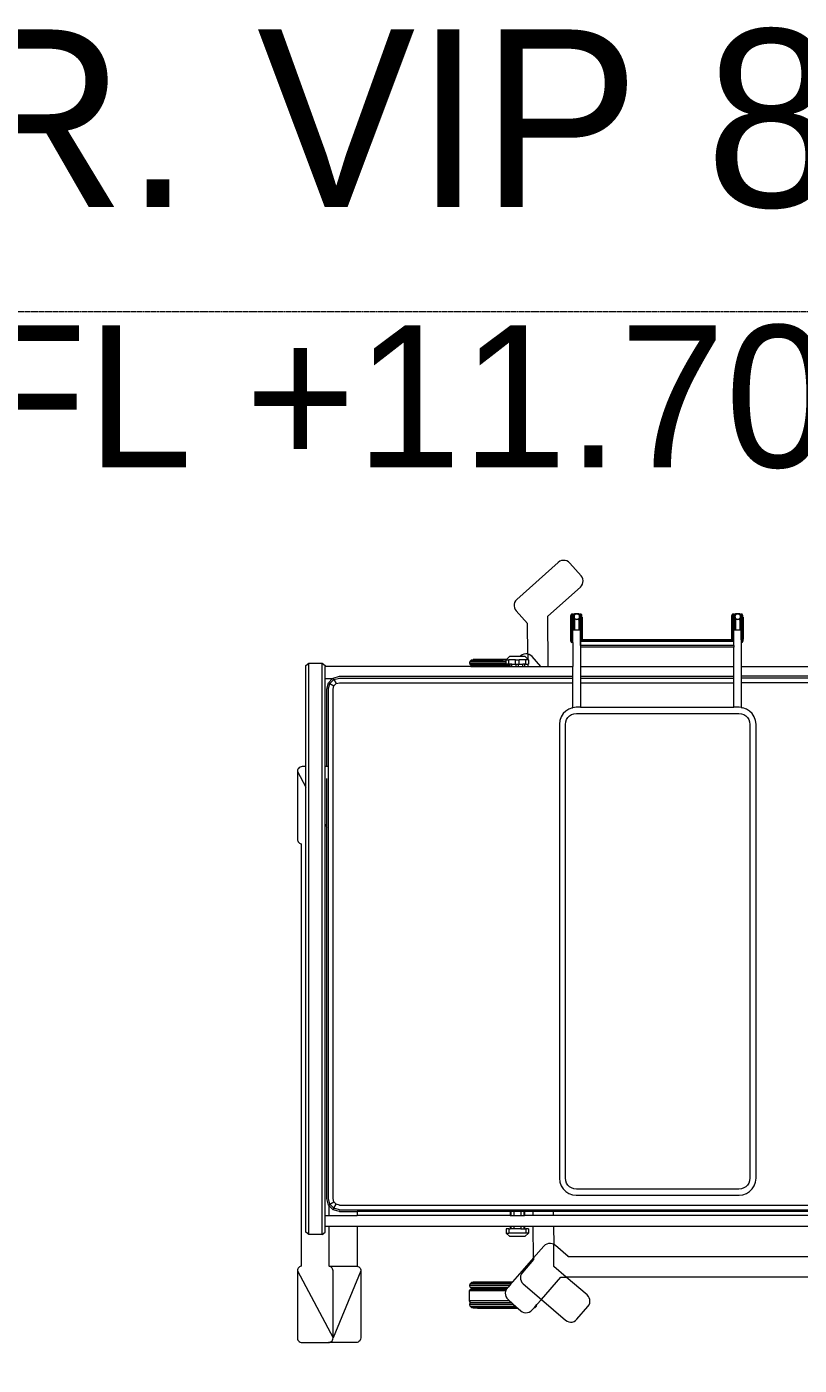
# Model space of a CAD drawing. Header units: millimetres. Extents: x -280308 to 6402717, y -14 to 2073074.
# Drawn here: x -19367 to -17913, y 553915 to 556434 of the extents above; entities that cross this region are included whole.
import ezdxf

# ---------------------------------------------------------------- set-up
doc = ezdxf.new("R2010")
doc.units = ezdxf.units.MM
doc.linetypes.add('DASHED2', pattern=[0.375, 0.25, -0.125])
doc.layers.get('0').update_dxf_attribs({"lineweight": 0})
doc.layers.add('A-FURN-EQPM', color=177, linetype='Continuous', lineweight=0)
doc.layers.add('A-TEXT', color=254, linetype='Continuous')
doc.styles.add('Annotative', font='arial.ttf', dxfattribs={"height": 1.25})

# ---------------------------------------------------------------- blocks, each defined once
blk = doc.blocks.new('A$C872eac23')
at = {"color": 0, "linetype": 'ByBlock', "lineweight": -2}
for p, q in [((-0.4909, -2.1111), (-0.4909, -0.0817)), ((-0.4821, -2.1111), (-0.4821, -0.0817)), ((0.5013, -0.0817), (0.5013, -1.3546)), ((0.5101, -0.0817), (0.5101, -1.3546)), ((0.5133, -0.0817), (0.5133, -1.3546)), ((-0.5224, -0.4326), (-0.5224, -1.7081)), ((-0.5019, -0.4326), (-0.5019, -1.7083)), ((-0.4941, -0.4326), (-0.4941, -1.7084)), ((-0.6176, -0.543), (-0.6176, -1.6843)), ((0.5317, -1.3546), (0.5317, -1.1233)), ((-0.5795, -1.2092), (-0.5795, -1.6803)), ((-0.4566, -1.3388), (-0.4516, -1.3338)), ((-0.4516, -1.3338), (-0.4457, -1.3301)), ((-0.4457, -1.3301), (-0.439, -1.3277)), ((-0.439, -1.3277), (-0.4317, -1.3268)), ((-0.4317, -1.3268), (0.4231, -1.3268)), ((0.4231, -1.3268), (0.4304, -1.3277)), ((0.4304, -1.3277), (0.4371, -1.3301)), ((0.4371, -1.3301), (0.443, -1.3338)), ((0.443, -1.3338), (0.448, -1.3388)), ((-0.4636, -1.3587), (-0.4627, -1.3514)), ((-0.4636, -1.6652), (-0.4636, -1.3587)), ((-0.4627, -1.3514), (-0.4603, -1.3447)), ((-0.4603, -1.3447), (-0.4566, -1.3388)), ((-0.4514, -1.354), (-0.4521, -1.3593)), ((-0.4521, -1.3593), (-0.4521, -1.6646)), ((-0.4499, -1.3498), (-0.4514, -1.354)), ((-0.4475, -1.346), (-0.4499, -1.3498)), ((-0.4444, -1.3429), (-0.4475, -1.346)), ((-0.4406, -1.3405), (-0.4444, -1.3429)), ((-0.4364, -1.3389), (-0.4406, -1.3405)), ((-0.431, -1.3383), (-0.4364, -1.3389)), ((0.4225, -1.3383), (-0.431, -1.3383)), ((0.4278, -1.3389), (0.4225, -1.3383)), ((0.432, -1.3405), (0.4278, -1.3389)), ((0.4358, -1.3429), (0.432, -1.3405)), ((0.4389, -1.346), (0.4358, -1.3429)), ((0.4413, -1.3498), (0.4389, -1.346)), ((0.4429, -1.354), (0.4413, -1.3498)), ((0.4435, -1.3593), (0.4429, -1.354)), ((0.4435, -1.6646), (0.4435, -1.3593)), ((0.448, -1.3388), (0.4517, -1.3447)), ((0.4517, -1.3447), (0.4541, -1.3514)), ((0.4545, -1.3546), (0.4541, -1.3514)), ((0.4545, -1.3546), (0.455, -1.3587)), ((0.5013, -1.3546), (0.4545, -1.3546)), ((0.455, -1.3587), (0.455, -1.3687)), ((0.5101, -1.3546), (0.5013, -1.3546)), ((0.5133, -1.3546), (0.5101, -1.3546)), ((0.5317, -1.3546), (0.5133, -1.3546)), ((0.5767, -1.3546), (0.5317, -1.3546)), ((0.577, -1.353), (0.5766, -1.3544)), ((0.5766, -1.3544), (0.5767, -1.3546)), ((0.5821, -1.3544), (0.5766, -1.3544)), ((0.582, -1.3546), (0.5767, -1.3546)), ((0.578, -1.352), (0.577, -1.353)), ((0.577, -1.353), (0.6302, -1.353)), ((0.5781, -1.352), (0.578, -1.352)), ((0.5793, -1.3517), (0.5781, -1.352)), ((0.5781, -1.352), (0.629, -1.352)), ((0.5828, -1.3517), (0.5793, -1.3517)), ((0.582, -1.3546), (0.5821, -1.3544)), ((0.5822, -1.3546), (0.582, -1.3546)), ((0.5821, -1.3544), (0.5822, -1.3544)), ((0.5822, -1.3544), (0.6306, -1.3543)), ((0.5822, -1.3544), (0.5822, -1.3546)), ((0.5822, -1.3546), (0.6005, -1.3546)), ((0.583, -1.3513), (0.5828, -1.3517)), ((0.5828, -1.3517), (0.6247, -1.3516)), ((0.6245, -1.3512), (0.583, -1.3513)), ((0.6005, -1.3546), (0.6005, -1.3557)), ((0.6005, -1.3557), (0.6005, -1.356)), ((0.6005, -1.3557), (0.6302, -1.3557)), ((0.6005, -1.356), (0.6005, -1.3572)), ((0.6005, -1.3572), (0.6005, -1.3654)), ((0.6189, -1.3572), (0.6005, -1.3572)), ((0.6085, -1.3559), (0.6099, -1.3559)), ((0.6129, -1.3559), (0.6149, -1.3559)), ((0.617, -1.3559), (0.6191, -1.3559)), ((0.6189, -1.3572), (0.6227, -1.3571)), ((0.6271, -1.3559), (0.6205, -1.3559)), ((0.6205, -1.3613), (0.6206, -1.3603)), ((0.6206, -1.3603), (0.6209, -1.3593)), ((0.6209, -1.3593), (0.6214, -1.3584)), ((0.6214, -1.3584), (0.622, -1.3576)), ((0.622, -1.3576), (0.6227, -1.3571)), ((0.6227, -1.3571), (0.6228, -1.357)), ((0.6228, -1.357), (0.6237, -1.3565)), ((0.6237, -1.3565), (0.6247, -1.3562)), ((0.6247, -1.3516), (0.6245, -1.3512)), ((0.6247, -1.3516), (0.6277, -1.3516)), ((0.6247, -1.3562), (0.6257, -1.3561)), ((0.6257, -1.3561), (0.6267, -1.3562)), ((0.6257, -1.3561), (0.6257, -1.3561)), ((0.6267, -1.3562), (0.6277, -1.3565)), ((0.6287, -1.3559), (0.6275, -1.3559)), ((0.6277, -1.3516), (0.6278, -1.3516)), ((0.6277, -1.3516), (0.6277, -1.3516)), ((0.6277, -1.3565), (0.6286, -1.357)), ((0.6278, -1.3516), (0.629, -1.352)), ((0.6288, -1.3572), (0.6286, -1.357)), ((0.6288, -1.3572), (0.6289, -1.3572)), ((0.6288, -1.3572), (0.6293, -1.3576)), ((0.6289, -1.3572), (0.6293, -1.3576)), ((0.6289, -1.3572), (0.631, -1.3572)), ((0.629, -1.352), (0.6292, -1.352)), ((0.6291, -1.3559), (0.6297, -1.3559)), ((0.6292, -1.352), (0.6302, -1.353)), ((0.6293, -1.3576), (0.63, -1.3584)), ((0.63, -1.3559), (0.6298, -1.3559)), ((0.6302, -1.3557), (0.63, -1.3559)), ((0.6301, -1.3559), (0.63, -1.3559)), ((0.6305, -1.3593), (0.63, -1.3584)), ((0.631, -1.3572), (0.6301, -1.3559)), ((0.6302, -1.353), (0.6306, -1.3543)), ((0.6306, -1.3543), (0.6302, -1.3557)), ((0.6308, -1.3603), (0.6305, -1.3593)), ((0.6309, -1.3613), (0.6308, -1.3603)), ((0.631, -1.3572), (0.631, -1.3654)), ((0.455, -1.6575), (0.455, -1.3687)), ((0.455, -1.3687), (0.5013, -1.3687)), ((0.5013, -1.6575), (0.5013, -1.3687)), ((0.5013, -1.3687), (0.5101, -1.3687)), ((0.5101, -1.6575), (0.5101, -1.3687)), ((0.5101, -1.3687), (0.5133, -1.3687)), ((0.5133, -1.6575), (0.5133, -1.3687)), ((0.5133, -1.3687), (0.5317, -1.3687)), ((0.5317, -1.6575), (0.5317, -1.3687)), ((0.5317, -1.3687), (0.5679, -1.3687)), ((0.5679, -1.3687), (0.5679, -1.6573)), ((0.5679, -1.3687), (0.5683, -1.3687)), ((0.5683, -1.3687), (0.5683, -1.6573)), ((0.5714, -1.3687), (0.5683, -1.3687)), ((0.5714, -1.3687), (0.5714, -1.6573)), ((0.5714, -1.3687), (0.5786, -1.3687)), ((0.5786, -1.3687), (0.5786, -1.6573)), ((0.5786, -1.3687), (0.5818, -1.3687)), ((0.5818, -1.3687), (0.5818, -1.6573)), ((0.5818, -1.3687), (0.5822, -1.3687)), ((0.5822, -1.3697), (0.5822, -1.3687)), ((0.5822, -1.3687), (0.6005, -1.3687)), ((0.5822, -1.3697), (0.6306, -1.3696)), ((0.5822, -1.3711), (0.5822, -1.3697)), ((0.5822, -1.3711), (0.6302, -1.371)), ((0.5822, -1.3721), (0.5822, -1.3711)), ((0.5822, -1.3721), (0.6291, -1.372)), ((0.5822, -1.3724), (0.5822, -1.3721)), ((0.5822, -1.6547), (0.5822, -1.3724)), ((0.5822, -1.3724), (0.583, -1.3724)), ((0.583, -1.3724), (0.583, -1.3725)), ((0.6246, -1.3724), (0.583, -1.3724)), ((0.583, -1.3725), (0.6245, -1.3725)), ((0.6005, -1.3654), (0.6005, -1.3667)), ((0.6189, -1.3654), (0.6005, -1.3654)), ((0.6005, -1.3667), (0.6005, -1.3669)), ((0.6005, -1.3667), (0.6253, -1.3667)), ((0.6005, -1.3669), (0.6005, -1.3673)), ((0.6005, -1.3669), (0.6253, -1.3669)), ((0.6005, -1.3673), (0.629, -1.3672)), ((0.6005, -1.3673), (0.6005, -1.3683)), ((0.6005, -1.3683), (0.6302, -1.3682)), ((0.6005, -1.3683), (0.6005, -1.3687)), ((0.6228, -1.3655), (0.6189, -1.3654)), ((0.6206, -1.3623), (0.6205, -1.3613)), ((0.6209, -1.3633), (0.6206, -1.3623)), ((0.6214, -1.3642), (0.6209, -1.3633)), ((0.6221, -1.3649), (0.6214, -1.3642)), ((0.6228, -1.3655), (0.6221, -1.3649)), ((0.6228, -1.3656), (0.6228, -1.3655)), ((0.6237, -1.3661), (0.6228, -1.3656)), ((0.6247, -1.3663), (0.6237, -1.3661)), ((0.6246, -1.3724), (0.6245, -1.3725)), ((0.6246, -1.3724), (0.6277, -1.3724)), ((0.6257, -1.3664), (0.6247, -1.3663)), ((0.6253, -1.3667), (0.6253, -1.3669)), ((0.6253, -1.3667), (0.6301, -1.3667)), ((0.6253, -1.3669), (0.6278, -1.3669)), ((0.6257, -1.3664), (0.6267, -1.3663)), ((0.6277, -1.3661), (0.6267, -1.3663)), ((0.6286, -1.3656), (0.6277, -1.3661)), ((0.6278, -1.3723), (0.6277, -1.3724)), ((0.6278, -1.3669), (0.629, -1.3672)), ((0.6279, -1.3724), (0.6278, -1.3723)), ((0.6291, -1.372), (0.6279, -1.3724)), ((0.6286, -1.3656), (0.6289, -1.3654)), ((0.6288, -1.3654), (0.6286, -1.3656)), ((0.6294, -1.3649), (0.6288, -1.3654)), ((0.6288, -1.3654), (0.6289, -1.3654)), ((0.6289, -1.3654), (0.6304, -1.3654)), ((0.629, -1.3672), (0.6292, -1.3672)), ((0.6291, -1.372), (0.6292, -1.372)), ((0.6292, -1.3672), (0.6302, -1.3682)), ((0.6302, -1.371), (0.6292, -1.372)), ((0.63, -1.3641), (0.6294, -1.3649)), ((0.6305, -1.3633), (0.63, -1.3641)), ((0.631, -1.3654), (0.6301, -1.3667)), ((0.6302, -1.3682), (0.6306, -1.3696)), ((0.6306, -1.3696), (0.6302, -1.371)), ((0.631, -1.3654), (0.6304, -1.3654)), ((0.6308, -1.3623), (0.6305, -1.3633)), ((0.6308, -1.3623), (0.6309, -1.3613)), ((-0.6972, -1.664), (-0.673, -1.6432)), ((-0.673, -1.6432), (-0.6701, -1.6413)), ((-0.6701, -1.6413), (-0.6669, -1.64)), ((-0.6669, -1.64), (-0.6636, -1.6396)), ((-0.6636, -1.6396), (-0.6602, -1.6398)), ((-0.6602, -1.6398), (-0.657, -1.6408)), ((-0.657, -1.6408), (-0.654, -1.6425)), ((-0.654, -1.6425), (-0.6514, -1.6449)), ((-0.6514, -1.6449), (-0.6176, -1.6843)), ((0.455, -1.6575), (0.455, -1.6652)), ((0.5013, -1.6575), (0.455, -1.6575)), ((0.5101, -1.6575), (0.5013, -1.6575)), ((0.5133, -1.6575), (0.5101, -1.6575)), ((0.5317, -1.6575), (0.5133, -1.6575)), ((0.5766, -1.6575), (0.5317, -1.6575)), ((0.5679, -1.6573), (0.5683, -1.6573)), ((0.5714, -1.6573), (0.5683, -1.6573)), ((0.5714, -1.6573), (0.5766, -1.6573)), ((0.5766, -1.6573), (0.5766, -1.6574)), ((0.5766, -1.6573), (0.5786, -1.6573)), ((0.5766, -1.6574), (0.5766, -1.6575)), ((0.5766, -1.6574), (0.5821, -1.6574)), ((0.5821, -1.6575), (0.5766, -1.6575)), ((0.5818, -1.6573), (0.5786, -1.6573)), ((0.5818, -1.6573), (0.5822, -1.6573)), ((0.5821, -1.6575), (0.5821, -1.6574)), ((0.5821, -1.6574), (0.5822, -1.6574)), ((0.5822, -1.6575), (0.5821, -1.6575)), ((0.5822, -1.655), (0.5822, -1.6547)), ((0.5822, -1.6547), (0.5828, -1.6547)), ((0.5822, -1.656), (0.5822, -1.655)), ((0.5822, -1.655), (0.629, -1.655)), ((0.5822, -1.6573), (0.5822, -1.656)), ((0.5822, -1.656), (0.6302, -1.656)), ((0.5822, -1.6574), (0.6306, -1.6573)), ((0.5822, -1.6574), (0.5822, -1.6575)), ((0.5822, -1.6575), (0.6005, -1.6575)), ((0.583, -1.6543), (0.5828, -1.6547)), ((0.5828, -1.6547), (0.6247, -1.6546)), ((0.6245, -1.6542), (0.583, -1.6543)), ((0.6005, -1.6575), (0.6005, -1.6587)), ((0.6005, -1.6587), (0.6005, -1.659)), ((0.6005, -1.6587), (0.6302, -1.6587)), ((0.6005, -1.659), (0.6005, -1.6602)), ((0.6005, -1.6602), (0.6005, -1.6685)), ((0.6189, -1.6602), (0.6005, -1.6602)), ((0.6085, -1.659), (0.6099, -1.659)), ((0.6129, -1.659), (0.6149, -1.659)), ((0.617, -1.6589), (0.6191, -1.6589)), ((0.6189, -1.6602), (0.6227, -1.6601)), ((0.6271, -1.6589), (0.6205, -1.6589)), ((0.6206, -1.6633), (0.6209, -1.6623)), ((0.6209, -1.6623), (0.6214, -1.6614)), ((0.6214, -1.6614), (0.622, -1.6606)), ((0.622, -1.6606), (0.6227, -1.6601)), ((0.6227, -1.6601), (0.6228, -1.66)), ((0.6228, -1.66), (0.6237, -1.6595)), ((0.6237, -1.6595), (0.6247, -1.6592)), ((0.6247, -1.6546), (0.6245, -1.6542)), ((0.6247, -1.6546), (0.6277, -1.6546)), ((0.6247, -1.6592), (0.6257, -1.6591)), ((0.6257, -1.6591), (0.6267, -1.6592)), ((0.6257, -1.6591), (0.6257, -1.6591)), ((0.6263, -1.719), (0.6811, -1.6576)), ((0.6267, -1.6592), (0.6277, -1.6595)), ((0.6287, -1.6589), (0.6275, -1.6589)), ((0.6277, -1.6546), (0.6278, -1.6546)), ((0.6277, -1.6546), (0.6277, -1.6546)), ((0.6277, -1.6595), (0.6286, -1.66)), ((0.6278, -1.6546), (0.629, -1.655)), ((0.6288, -1.6602), (0.6286, -1.66)), ((0.6288, -1.6602), (0.6289, -1.6602)), ((0.6288, -1.6602), (0.6293, -1.6606)), ((0.6289, -1.6602), (0.6293, -1.6606)), ((0.6289, -1.6602), (0.631, -1.6602)), ((0.6292, -1.655), (0.629, -1.655)), ((0.6291, -1.6589), (0.6297, -1.6589)), ((0.6292, -1.655), (0.6302, -1.656)), ((0.6293, -1.6606), (0.63, -1.6614)), ((0.63, -1.6589), (0.6298, -1.6589)), ((0.6302, -1.6587), (0.63, -1.6589)), ((0.6301, -1.6589), (0.63, -1.6589)), ((0.6305, -1.6623), (0.63, -1.6614)), ((0.631, -1.6602), (0.6301, -1.6589)), ((0.6302, -1.656), (0.6306, -1.6573)), ((0.6306, -1.6573), (0.6302, -1.6587)), ((0.6308, -1.6633), (0.6305, -1.6623)), ((0.631, -1.6602), (0.631, -1.6684)), ((0.6811, -1.6576), (0.6837, -1.6552)), ((0.6837, -1.6552), (0.6867, -1.6536)), ((0.6867, -1.6536), (0.69, -1.6527)), ((0.69, -1.6527), (0.6933, -1.6525)), ((0.6933, -1.6525), (0.6967, -1.653)), ((0.6967, -1.653), (0.6999, -1.6543)), ((0.6999, -1.6543), (0.7028, -1.6563)), ((0.7028, -1.6563), (0.7265, -1.6775)), ((-0.7025, -1.6761), (-0.7023, -1.6728)), ((-0.702, -1.6794), (-0.7025, -1.6761)), ((-0.7023, -1.6728), (-0.7013, -1.6695)), ((-0.7008, -1.6827), (-0.702, -1.6794)), ((-0.7013, -1.6695), (-0.6996, -1.6665)), ((-0.6988, -1.6856), (-0.7008, -1.6827)), ((-0.6996, -1.6665), (-0.6972, -1.664)), ((-0.6598, -1.731), (-0.6988, -1.6856)), ((-0.6176, -1.6843), (-0.5978, -1.7074)), ((-0.6176, -1.6941), (-0.6176, -1.6843)), ((-0.5795, -1.6803), (-0.5794, -1.6804)), ((-0.5794, -1.6804), (-0.5793, -1.6805)), ((-0.5794, -1.6804), (-0.5794, -1.6804)), ((-0.5793, -1.6805), (-0.5792, -1.6806)), ((-0.5792, -1.6806), (-0.5791, -1.6807)), ((-0.5792, -1.6806), (-0.5792, -1.6806)), ((-0.5791, -1.6807), (-0.5581, -1.7047)), ((-0.5791, -1.6807), (-0.5791, -1.6807)), ((-0.4627, -1.6725), (-0.4636, -1.6652)), ((-0.4603, -1.6793), (-0.4627, -1.6725)), ((-0.4566, -1.6852), (-0.4603, -1.6793)), ((-0.4516, -1.6901), (-0.4566, -1.6852)), ((-0.4521, -1.6646), (-0.4514, -1.6699)), ((-0.4514, -1.6699), (-0.4499, -1.6742)), ((-0.4499, -1.6742), (-0.4475, -1.6779)), ((-0.4475, -1.6779), (-0.4444, -1.6811)), ((-0.4444, -1.6811), (-0.4406, -1.6835)), ((-0.4406, -1.6835), (-0.4364, -1.685)), ((-0.4364, -1.685), (-0.431, -1.6856)), ((-0.431, -1.6856), (0.4225, -1.6856)), ((0.4225, -1.6856), (0.4278, -1.685)), ((0.4278, -1.685), (0.432, -1.6835)), ((0.432, -1.6835), (0.4358, -1.6811)), ((0.4358, -1.6811), (0.4389, -1.6779)), ((0.4389, -1.6779), (0.4413, -1.6742)), ((0.4413, -1.6742), (0.4429, -1.6699)), ((0.4429, -1.6699), (0.4435, -1.6646)), ((0.448, -1.6852), (0.443, -1.6901)), ((0.4517, -1.6793), (0.448, -1.6852)), ((0.4541, -1.6725), (0.4517, -1.6793)), ((0.4541, -1.6725), (0.4542, -1.6716)), ((0.455, -1.6652), (0.4542, -1.6716)), ((0.4542, -1.6716), (0.5013, -1.6716)), ((0.5013, -2.1111), (0.5013, -1.6716)), ((0.5013, -1.6716), (0.5101, -1.6716)), ((0.5101, -2.1111), (0.5101, -1.6716)), ((0.5101, -1.6716), (0.5133, -1.6716)), ((0.5133, -2.1111), (0.5133, -1.6716)), ((0.5133, -1.6716), (0.5317, -1.6716)), ((0.5317, -1.7181), (0.5317, -1.6716)), ((0.5769, -1.6716), (0.5317, -1.6716)), ((0.5769, -1.6716), (0.5766, -1.6727)), ((0.5766, -1.6727), (0.6306, -1.6726)), ((0.5766, -1.6727), (0.577, -1.6741)), ((0.5769, -1.6716), (0.6005, -1.6716)), ((0.577, -1.6741), (0.6302, -1.674)), ((0.577, -1.6741), (0.578, -1.6751)), ((0.5782, -1.6751), (0.578, -1.6751)), ((0.5782, -1.6751), (0.6291, -1.675)), ((0.5782, -1.6751), (0.5794, -1.6754)), ((0.5794, -1.6754), (0.583, -1.6754)), ((0.583, -1.6754), (0.583, -1.6756)), ((0.583, -1.6754), (0.6246, -1.6754)), ((0.583, -1.6756), (0.6245, -1.6755)), ((0.6189, -1.6684), (0.6005, -1.6685)), ((0.6005, -1.6685), (0.6005, -1.6697)), ((0.6005, -1.6697), (0.6005, -1.6699)), ((0.6005, -1.6697), (0.6253, -1.6697)), ((0.6005, -1.6699), (0.6005, -1.6703)), ((0.6005, -1.6699), (0.6253, -1.6699)), ((0.6005, -1.6703), (0.6005, -1.6713)), ((0.6005, -1.6703), (0.629, -1.6703)), ((0.6005, -1.6713), (0.6005, -1.6716)), ((0.6005, -1.6713), (0.6302, -1.6713)), ((0.6228, -1.6685), (0.6189, -1.6684)), ((0.6205, -1.6643), (0.6206, -1.6633)), ((0.6206, -1.6653), (0.6205, -1.6643)), ((0.6209, -1.6663), (0.6206, -1.6653)), ((0.6214, -1.6672), (0.6209, -1.6663)), ((0.6221, -1.668), (0.6214, -1.6672)), ((0.6228, -1.6685), (0.6221, -1.668)), ((0.6228, -1.6686), (0.6228, -1.6685)), ((0.6237, -1.6691), (0.6228, -1.6686)), ((0.6247, -1.6694), (0.6237, -1.6691)), ((0.6246, -1.6754), (0.6245, -1.6755)), ((0.6246, -1.6754), (0.6279, -1.6754)), ((0.6257, -1.6695), (0.6247, -1.6694)), ((0.6253, -1.6697), (0.6253, -1.6699)), ((0.6253, -1.6697), (0.6301, -1.6697)), ((0.6253, -1.6699), (0.6277, -1.6699)), ((0.6257, -1.6695), (0.6267, -1.6694)), ((0.6277, -1.6691), (0.6267, -1.6694)), ((0.6286, -1.6686), (0.6277, -1.6691)), ((0.6278, -1.6699), (0.6277, -1.6699)), ((0.6278, -1.6699), (0.6278, -1.6699)), ((0.6278, -1.6699), (0.629, -1.6703)), ((0.6291, -1.675), (0.6279, -1.6754)), ((0.6286, -1.6686), (0.6289, -1.6684)), ((0.6288, -1.6684), (0.6286, -1.6686)), ((0.6294, -1.6679), (0.6288, -1.6684)), ((0.6288, -1.6684), (0.6289, -1.6684)), ((0.6289, -1.6684), (0.6304, -1.6684)), ((0.629, -1.6703), (0.6292, -1.6703)), ((0.6292, -1.675), (0.6291, -1.675)), ((0.6292, -1.6703), (0.6302, -1.6713)), ((0.6302, -1.674), (0.6292, -1.675)), ((0.63, -1.6672), (0.6294, -1.6679)), ((0.6305, -1.6663), (0.63, -1.6672)), ((0.631, -1.6684), (0.6301, -1.6697)), ((0.6302, -1.6713), (0.6306, -1.6726)), ((0.6306, -1.6726), (0.6302, -1.674)), ((0.631, -1.6684), (0.6304, -1.6684)), ((0.6308, -1.6653), (0.6305, -1.6663)), ((0.6309, -1.6643), (0.6308, -1.6633)), ((0.6308, -1.6653), (0.6309, -1.6643)), ((0.7265, -1.6775), (0.7288, -1.6801)), ((0.7288, -1.6801), (0.7305, -1.6831)), ((0.7305, -1.6831), (0.7314, -1.6864)), ((0.7314, -1.6864), (0.7316, -1.6898)), ((-0.6598, -1.731), (-0.6176, -1.6941)), ((-0.5978, -1.7074), (-0.556, -1.7078)), ((-0.5581, -1.7047), (-0.5561, -1.7076)), ((-0.5561, -1.7076), (-0.556, -1.7078)), ((-0.5224, -1.7081), (-0.556, -1.7078)), ((-0.556, -1.7078), (-0.5549, -1.7108)), ((-0.5549, -1.7108), (-0.5544, -1.7141)), ((-0.5224, -1.7081), (-0.5224, -1.7462)), ((-0.5019, -1.7083), (-0.4941, -1.7084)), ((-0.5019, -1.7083), (-0.5019, -1.7464)), ((-0.4941, -1.7084), (-0.4941, -1.7465)), ((-0.4457, -1.6939), (-0.4516, -1.6901)), ((-0.439, -1.6963), (-0.4457, -1.6939)), ((-0.4317, -1.6971), (-0.439, -1.6963)), ((0.4231, -1.6971), (-0.4317, -1.6971)), ((0.4304, -1.6963), (0.4231, -1.6971)), ((0.4371, -1.6939), (0.4304, -1.6963)), ((0.443, -1.6901), (0.4371, -1.6939)), ((0.7277, -1.6992), (0.658, -1.7773)), ((0.7298, -1.6963), (0.7277, -1.6992)), ((0.7311, -1.6931), (0.7298, -1.6963)), ((0.7316, -1.6898), (0.7311, -1.6931)), ((-0.6695, -1.7395), (-0.6598, -1.731)), ((-0.6306, -1.7651), (-0.6598, -1.731)), ((-0.5596, -1.7263), (-0.5817, -1.7456)), ((-0.5572, -1.7237), (-0.5596, -1.7263)), ((-0.5555, -1.7207), (-0.5572, -1.7237)), ((-0.5546, -1.7175), (-0.5555, -1.7207)), ((-0.5544, -1.7141), (-0.5546, -1.7175)), ((0.5317, -1.7181), (0.6263, -1.719)), ((0.5317, -1.7319), (0.5317, -1.7181)), ((0.5317, -1.7319), (0.5504, -1.7483)), ((0.5317, -1.7563), (0.5317, -1.7319)), ((-0.6848, -1.7605), (-0.6846, -1.7571)), ((-0.6843, -1.7638), (-0.6848, -1.7605)), ((-0.6846, -1.7571), (-0.6836, -1.7539)), ((-0.683, -1.767), (-0.6843, -1.7638)), ((-0.6836, -1.7539), (-0.6819, -1.7509)), ((-0.6819, -1.7509), (-0.6796, -1.7483)), ((-0.6796, -1.7483), (-0.6754, -1.7447)), ((-0.6754, -1.7447), (-0.6749, -1.7426)), ((-0.6754, -1.7447), (-0.6749, -1.7442)), ((-0.6749, -1.7426), (-0.6726, -1.7403)), ((-0.6749, -1.7442), (-0.6726, -1.7421)), ((-0.6749, -1.7426), (-0.6749, -1.7442)), ((-0.6726, -1.7403), (-0.6695, -1.7395)), ((-0.6726, -1.7421), (-0.6695, -1.7395)), ((-0.6726, -1.7403), (-0.6726, -1.7421)), ((-0.5817, -1.7456), (-0.6268, -1.7851)), ((-0.5848, -1.746), (-0.609, -1.7667)), ((-0.5847, -1.7459), (-0.5848, -1.746)), ((-0.5848, -1.746), (-0.5848, -1.746)), ((-0.5846, -1.7458), (-0.5847, -1.7459)), ((-0.5847, -1.7459), (-0.5847, -1.7459)), ((-0.5845, -1.7457), (-0.5846, -1.7458)), ((-0.5844, -1.7456), (-0.5845, -1.7457)), ((-0.5845, -1.7457), (-0.5845, -1.7457)), ((-0.5817, -1.7456), (-0.5844, -1.7456)), ((-0.5817, -1.7456), (-0.5224, -1.7462)), ((-0.5348, -1.7551), (-0.5416, -1.762)), ((-0.5416, -1.762), (-0.5416, -1.7903)), ((-0.5267, -1.7551), (-0.5348, -1.7551)), ((-0.5348, -1.7551), (-0.5348, -1.76)), ((-0.5267, -1.76), (-0.5348, -1.76)), ((-0.5348, -1.76), (-0.5348, -1.7922)), ((-0.5267, -1.7551), (-0.5267, -1.76)), ((-0.5267, -1.7626), (-0.5267, -1.76)), ((-0.5224, -1.7626), (-0.5267, -1.7626)), ((-0.5267, -1.7626), (-0.5267, -1.7634)), ((-0.5267, -1.7634), (-0.5224, -1.7634)), ((-0.5267, -1.7694), (-0.5267, -1.7634)), ((-0.5224, -1.7462), (-0.5224, -1.7626)), ((-0.5224, -1.7626), (-0.5224, -1.7634)), ((-0.5224, -1.7634), (-0.5224, -1.7694)), ((-0.5019, -1.7464), (-0.4941, -1.7465)), ((-0.5019, -1.7464), (-0.5019, -1.7626)), ((-0.4941, -1.7626), (-0.5019, -1.7626)), ((-0.5019, -1.7634), (-0.5019, -1.7626)), ((-0.5019, -1.7634), (-0.4941, -1.7634)), ((-0.5019, -1.7694), (-0.5019, -1.7634)), ((-0.4941, -1.7465), (-0.4941, -1.7626)), ((-0.4941, -1.7626), (-0.4941, -1.7634)), ((-0.4941, -1.7634), (-0.4941, -1.7694)), ((0.5363, -1.7563), (0.5317, -1.7563)), ((0.5317, -1.7626), (0.5317, -1.7563)), ((0.5363, -1.7626), (0.5317, -1.7626)), ((0.5317, -1.7658), (0.5317, -1.7626)), ((0.5444, -1.7551), (0.5363, -1.7551)), ((0.5363, -1.7563), (0.5363, -1.7551)), ((0.5363, -1.76), (0.5363, -1.7563)), ((0.5363, -1.76), (0.5363, -1.7626)), ((0.5363, -1.76), (0.5444, -1.76)), ((0.5363, -1.7626), (0.5363, -1.7658)), ((0.5456, -1.7564), (0.5444, -1.7551)), ((0.5444, -1.7551), (0.5444, -1.76)), ((0.5444, -1.76), (0.5444, -1.7725)), ((0.5511, -1.762), (0.5456, -1.7564)), ((0.5552, -1.7565), (0.5456, -1.7564)), ((0.5504, -1.7483), (0.5528, -1.7509)), ((0.5511, -1.7708), (0.5511, -1.762)), ((0.5528, -1.7509), (0.5545, -1.7539)), ((0.5551, -1.7638), (0.5539, -1.767)), ((0.5545, -1.7539), (0.5552, -1.7565)), ((0.5556, -1.7605), (0.5551, -1.7638)), ((0.5552, -1.7565), (0.6122, -1.757)), ((0.5552, -1.7565), (0.5554, -1.7571)), ((0.5554, -1.7571), (0.5556, -1.7605)), ((0.6122, -1.757), (0.6126, -1.7574)), ((0.6364, -1.7786), (0.6126, -1.7574)), ((-0.681, -1.7699), (-0.683, -1.767)), ((-0.6766, -1.775), (-0.681, -1.7699)), ((-0.6758, -1.7759), (-0.6766, -1.775)), ((-0.6766, -1.775), (-0.6766, -1.851)), ((-0.6749, -1.7769), (-0.6758, -1.7759)), ((-0.6758, -1.8514), (-0.6758, -1.7759)), ((-0.6726, -1.7796), (-0.6749, -1.7769)), ((-0.6749, -1.8627), (-0.6749, -1.7769)), ((-0.6693, -1.7833), (-0.6726, -1.7796)), ((-0.6726, -1.8651), (-0.6726, -1.7796)), ((-0.6661, -1.7869), (-0.6693, -1.7833)), ((-0.6693, -1.7833), (-0.6693, -1.866)), ((-0.6656, -1.7875), (-0.6661, -1.7869)), ((-0.6661, -1.7869), (-0.6661, -1.8651)), ((-0.6627, -1.7909), (-0.6656, -1.7875)), ((-0.6656, -1.7912), (-0.6656, -1.7878)), ((-0.6303, -1.7882), (-0.6335, -1.791)), ((-0.628, -1.7675), (-0.6306, -1.7651)), ((-0.6279, -1.7861), (-0.6303, -1.7882)), ((-0.6303, -1.7882), (-0.6303, -1.8651)), ((-0.625, -1.7692), (-0.628, -1.7675)), ((-0.6271, -1.7854), (-0.6279, -1.7861)), ((-0.6279, -1.7861), (-0.6279, -1.8627)), ((-0.6268, -1.7851), (-0.6271, -1.7854)), ((-0.6271, -1.7854), (-0.6271, -1.8511)), ((-0.6268, -1.851), (-0.6268, -1.7851)), ((-0.6218, -1.7702), (-0.625, -1.7692)), ((-0.6185, -1.7704), (-0.6218, -1.7702)), ((-0.6151, -1.77), (-0.6185, -1.7704)), ((-0.6119, -1.7687), (-0.6151, -1.77)), ((-0.609, -1.7667), (-0.6119, -1.7687)), ((-0.5224, -1.7694), (-0.5267, -1.7694)), ((-0.5267, -1.7694), (-0.5267, -1.7829)), ((-0.5224, -1.7829), (-0.5267, -1.7829)), ((-0.5267, -1.7829), (-0.5267, -1.7888)), ((-0.5224, -1.7888), (-0.5267, -1.7888)), ((-0.5267, -1.7888), (-0.5267, -1.7896)), ((-0.5224, -1.7694), (-0.5224, -1.7829)), ((-0.5224, -1.7829), (-0.5224, -1.7888)), ((-0.5224, -1.7888), (-0.5224, -1.7896)), ((-0.4941, -1.7694), (-0.5019, -1.7694)), ((-0.5019, -1.7829), (-0.5019, -1.7694)), ((-0.4941, -1.7829), (-0.5019, -1.7829)), ((-0.5019, -1.7888), (-0.5019, -1.7829)), ((-0.4941, -1.7888), (-0.5019, -1.7888)), ((-0.5019, -1.7896), (-0.5019, -1.7888)), ((-0.4941, -1.7694), (-0.4941, -1.7829)), ((-0.4941, -1.7829), (-0.4941, -1.7888)), ((-0.4941, -1.7888), (-0.4941, -1.7896)), ((0.5317, -1.7658), (0.5363, -1.7658)), ((0.5317, -1.7738), (0.5317, -1.7658)), ((0.5317, -1.7738), (0.5363, -1.7738)), ((0.5317, -1.7785), (0.5317, -1.7738)), ((0.5317, -1.7785), (0.5363, -1.7785)), ((0.5317, -1.7865), (0.5317, -1.7785)), ((0.5317, -1.7865), (0.5363, -1.7865)), ((0.5317, -1.7896), (0.5317, -1.7865)), ((0.5363, -1.7725), (0.5363, -1.7658)), ((0.5363, -1.7725), (0.5444, -1.7725)), ((0.5363, -1.7738), (0.5363, -1.7725)), ((0.5363, -1.7785), (0.5363, -1.7738)), ((0.5363, -1.7798), (0.5363, -1.7785)), ((0.5363, -1.7798), (0.5444, -1.7798)), ((0.5363, -1.7865), (0.5363, -1.7798)), ((0.5363, -1.7865), (0.5363, -1.7896)), ((0.5444, -1.7798), (0.5444, -1.7725)), ((0.5444, -1.7798), (0.5444, -1.7922)), ((0.5519, -1.7699), (0.5511, -1.7708)), ((0.5511, -1.7903), (0.5511, -1.7708)), ((0.5539, -1.767), (0.5519, -1.7699)), ((0.6393, -1.7806), (0.6364, -1.7786)), ((0.6424, -1.7819), (0.6393, -1.7806)), ((0.6458, -1.7825), (0.6424, -1.7819)), ((0.6491, -1.7823), (0.6458, -1.7825)), ((0.6524, -1.7813), (0.6491, -1.7823)), ((0.6554, -1.7797), (0.6524, -1.7813)), ((0.658, -1.7773), (0.6554, -1.7797)), ((-0.6601, -1.7938), (-0.6627, -1.7909)), ((-0.6627, -1.7909), (-0.6627, -1.8661)), ((-0.6575, -1.7962), (-0.6601, -1.7938)), ((-0.6545, -1.7979), (-0.6575, -1.7962)), ((-0.6512, -1.7988), (-0.6545, -1.7979)), ((-0.6479, -1.7991), (-0.6512, -1.7988)), ((-0.6445, -1.7986), (-0.6479, -1.7991)), ((-0.6434, -1.7981), (-0.6445, -1.7986)), ((-0.6414, -1.7973), (-0.6434, -1.7981)), ((-0.6434, -1.7981), (-0.6434, -1.8661)), ((-0.6404, -1.7967), (-0.6414, -1.7973)), ((-0.6399, -1.7963), (-0.6404, -1.7967)), ((-0.6404, -1.8528), (-0.6404, -1.7967)), ((-0.6391, -1.7957), (-0.6399, -1.7963)), ((-0.6399, -1.8528), (-0.6399, -1.7963)), ((-0.6384, -1.7953), (-0.6391, -1.7957)), ((-0.6391, -1.8627), (-0.6391, -1.7957)), ((-0.6367, -1.7938), (-0.6384, -1.7953)), ((-0.6335, -1.791), (-0.6367, -1.7938)), ((-0.6367, -1.8651), (-0.6367, -1.7938)), ((-0.6335, -1.791), (-0.6335, -1.866)), ((-0.5348, -1.7971), (-0.5416, -1.7903)), ((-0.5267, -1.7922), (-0.5348, -1.7922)), ((-0.5348, -1.7971), (-0.5348, -1.7922)), ((-0.5267, -1.7971), (-0.5348, -1.7971)), ((-0.5224, -1.7896), (-0.5267, -1.7896)), ((-0.5267, -1.7922), (-0.5267, -1.7896)), ((-0.5267, -1.7922), (-0.5267, -1.7971)), ((-0.5224, -1.7896), (-0.5224, -2.0781)), ((-0.4941, -1.7896), (-0.5019, -1.7896)), ((-0.5019, -1.7896), (-0.5019, -2.0781)), ((-0.4941, -1.7896), (-0.4941, -2.0781)), ((0.5317, -1.7896), (0.5346, -1.7896)), ((0.5317, -1.7929), (0.5317, -1.7896)), ((0.5319, -1.7928), (0.5317, -1.7929)), ((0.5317, -1.7929), (0.5317, -1.8641)), ((0.5324, -1.7922), (0.5319, -1.7928)), ((0.5319, -1.8528), (0.5319, -1.7928)), ((0.5333, -1.7912), (0.5324, -1.7922)), ((0.5324, -1.7922), (0.5324, -1.8528)), ((0.5346, -1.7896), (0.5333, -1.7912)), ((0.5333, -1.7912), (0.5333, -1.8627)), ((0.5346, -1.7896), (0.5356, -1.7896)), ((0.5356, -1.7896), (0.5363, -1.7896)), ((0.5356, -1.7896), (0.5356, -1.8651)), ((0.5363, -1.7896), (0.5363, -1.7922)), ((0.5363, -1.7922), (0.5444, -1.7922)), ((0.5363, -1.7922), (0.5363, -1.7971)), ((0.5363, -1.7971), (0.5388, -1.7971)), ((0.5388, -1.7971), (0.542, -1.7971)), ((0.5388, -1.866), (0.5388, -1.7971)), ((0.542, -1.7971), (0.5444, -1.7971)), ((0.542, -1.8651), (0.542, -1.7971)), ((0.5444, -1.7959), (0.5444, -1.7922)), ((0.5444, -1.7971), (0.5444, -1.7959)), ((0.5444, -1.7971), (0.5452, -1.7962)), ((0.5444, -1.7971), (0.5444, -1.7971)), ((0.5444, -1.7971), (0.5444, -1.8027)), ((0.5444, -1.8627), (0.5444, -1.8027)), ((0.5452, -1.7962), (0.5455, -1.7959)), ((0.5452, -1.7962), (0.5452, -1.8511)), ((0.5455, -1.7959), (0.5511, -1.7903)), ((0.5455, -1.851), (0.5455, -1.7959)), ((-0.6766, -1.851), (-0.6758, -1.8514)), ((-0.6758, -1.8595), (-0.6758, -1.8514)), ((-0.6758, -1.8595), (-0.6749, -1.8627)), ((-0.6749, -1.8627), (-0.6726, -1.8651)), ((-0.6661, -1.8651), (-0.6653, -1.8643)), ((-0.6654, -1.8642), (-0.6653, -1.8643)), ((-0.6653, -1.8643), (-0.6627, -1.8661)), ((-0.6434, -1.8661), (-0.6404, -1.864)), ((-0.6404, -1.8528), (-0.6399, -1.8528)), ((-0.6404, -1.864), (-0.6404, -1.8528)), ((-0.6399, -1.8595), (-0.6399, -1.8528)), ((-0.6399, -1.8595), (-0.6391, -1.8627)), ((-0.6391, -1.8627), (-0.6367, -1.8651)), ((-0.6303, -1.8651), (-0.6279, -1.8627)), ((-0.6279, -1.8627), (-0.6271, -1.8595)), ((-0.6271, -1.8511), (-0.6268, -1.851)), ((-0.6271, -1.8511), (-0.6271, -1.8595)), ((0.5317, -1.8641), (0.5319, -1.864)), ((0.5317, -1.8641), (0.5317, -2.1382)), ((0.5319, -1.8528), (0.5324, -1.8528)), ((0.5319, -1.864), (0.5319, -1.8528)), ((0.5324, -1.8595), (0.5324, -1.8528)), ((0.5324, -1.8595), (0.5333, -1.8627)), ((0.5333, -1.8627), (0.5356, -1.8651)), ((0.542, -1.8651), (0.5444, -1.8627)), ((0.5444, -1.8627), (0.5452, -1.8595)), ((0.5452, -1.8511), (0.5455, -1.851)), ((0.5452, -1.8511), (0.5452, -1.8595)), ((-0.6726, -1.8651), (-0.6693, -1.866)), ((-0.6693, -1.866), (-0.6661, -1.8651)), ((-0.6627, -1.8661), (-0.6434, -1.8661)), ((-0.6367, -1.8651), (-0.6335, -1.866)), ((-0.6335, -1.866), (-0.6303, -1.8651)), ((0.5356, -1.8651), (0.5388, -1.866)), ((0.5388, -1.866), (0.542, -1.8651)), ((-0.7409, -2.0779), (-0.7411, -2.0799)), ((-0.7411, -2.0799), (-0.7411, -2.1321)), ((-0.7402, -2.076), (-0.7409, -2.0779)), ((-0.7392, -2.0744), (-0.7402, -2.076)), ((-0.7378, -2.073), (-0.7392, -2.0744)), ((-0.7362, -2.0719), (-0.7378, -2.073)), ((-0.7343, -2.0713), (-0.7362, -2.0719)), ((-0.7323, -2.071), (-0.7343, -2.0713)), ((-0.6059, -2.071), (-0.7323, -2.1233)), ((-0.6059, -2.071), (-0.7323, -2.071)), ((-0.6042, -2.0712), (-0.6059, -2.071)), ((-0.6025, -2.0717), (-0.6042, -2.0712)), ((-0.601, -2.0725), (-0.6025, -2.0717)), ((-0.5997, -2.0736), (-0.601, -2.0725)), ((-0.5986, -2.0749), (-0.5997, -2.0736)), ((-0.5978, -2.0764), (-0.5986, -2.0749)), ((-0.5973, -2.0781), (-0.5978, -2.0764)), ((-0.5973, -2.1303), (-0.5973, -2.0781)), ((-0.5224, -2.0781), (-0.5973, -2.0781)), ((-0.5224, -2.0781), (-0.5224, -2.1303)), ((-0.4941, -2.0781), (-0.5019, -2.0781)), ((-0.5019, -2.1303), (-0.5019, -2.0781)), ((-0.4941, -2.1111), (-0.4941, -2.0781)), ((-0.4941, -2.1111), (-0.4909, -2.1232)), ((-0.4909, -2.1111), (-0.4881, -2.1215)), ((-0.4821, -2.1111), (-0.4805, -2.1171)), ((0.4996, -2.1171), (0.5013, -2.1111)), ((0.5073, -2.1215), (0.5101, -2.1111)), ((0.5101, -2.1232), (0.5133, -2.1111)), ((-0.7411, -2.1321), (-0.7409, -2.1301)), ((-0.7411, -2.1814), (-0.7411, -2.1321)), ((-0.7409, -2.1301), (-0.7402, -2.1283)), ((-0.7402, -2.1283), (-0.7392, -2.1266)), ((-0.7392, -2.1266), (-0.7378, -2.1252)), ((-0.7378, -2.1252), (-0.7362, -2.1242)), ((-0.7362, -2.1242), (-0.7343, -2.1235)), ((-0.7343, -2.1235), (-0.7323, -2.1233)), ((-0.7323, -2.1233), (-0.6059, -2.1233)), ((-0.6059, -2.1903), (-0.7323, -2.1233)), ((-0.6059, -2.1233), (-0.6042, -2.1235)), ((-0.6042, -2.1235), (-0.6025, -2.124)), ((-0.6025, -2.124), (-0.601, -2.1248)), ((-0.601, -2.1248), (-0.5997, -2.1259)), ((-0.5997, -2.1259), (-0.5986, -2.1272)), ((-0.5986, -2.1272), (-0.5978, -2.1287)), ((-0.5978, -2.1287), (-0.5973, -2.1303)), ((-0.5973, -2.1303), (-0.5224, -2.1303)), ((-0.5378, -2.1439), (-0.5333, -2.1382)), ((-0.5333, -2.1382), (-0.5224, -2.1382)), ((-0.5224, -2.1303), (-0.5224, -2.1382)), ((-0.5224, -2.1382), (-0.5019, -2.1382)), ((-0.5019, -2.1303), (-0.4837, -2.1303)), ((-0.5019, -2.1382), (-0.5019, -2.1303)), ((-0.5019, -2.1382), (0.2351, -2.1382)), ((-0.4909, -2.1232), (-0.4881, -2.1215)), ((-0.4909, -2.1232), (-0.4837, -2.1303)), ((-0.4881, -2.1215), (-0.4805, -2.1171)), ((-0.4881, -2.1215), (-0.4805, -2.1292)), ((-0.4837, -2.1303), (-0.4821, -2.132)), ((-0.4821, -2.132), (-0.4805, -2.1292)), ((-0.4821, -2.132), (-0.47, -2.1352)), ((-0.4805, -2.1171), (-0.476, -2.1215)), ((-0.4805, -2.1292), (-0.476, -2.1215)), ((-0.4805, -2.1292), (-0.47, -2.132)), ((-0.476, -2.1215), (-0.47, -2.1232)), ((-0.47, -2.1232), (0.4892, -2.1232)), ((-0.47, -2.132), (0.4892, -2.132)), ((-0.47, -2.1352), (0.2295, -2.1352)), ((0.2351, -2.1382), (0.2295, -2.1352)), ((0.2295, -2.1352), (0.3208, -2.1352)), ((0.2351, -2.1382), (0.3433, -2.1382)), ((0.3433, -2.1333), (0.3433, -2.1352)), ((0.3433, -2.1352), (0.4892, -2.1352)), ((0.3433, -2.1352), (0.3433, -2.1382)), ((0.3433, -2.1382), (0.5084, -2.1382)), ((0.4892, -2.1232), (0.4952, -2.1215)), ((0.4892, -2.132), (0.4996, -2.1292)), ((0.4892, -2.1352), (0.5013, -2.132)), ((0.4952, -2.1215), (0.4996, -2.1171)), ((0.4996, -2.1292), (0.4952, -2.1215)), ((0.5073, -2.1215), (0.4996, -2.1171)), ((0.4996, -2.1292), (0.5073, -2.1215)), ((0.5013, -2.132), (0.4996, -2.1292)), ((0.5013, -2.132), (0.5084, -2.1248)), ((0.5101, -2.1232), (0.5073, -2.1215)), ((0.5084, -2.1248), (0.5101, -2.1232)), ((0.5084, -2.1248), (0.5084, -2.1382)), ((0.5084, -2.1382), (0.5317, -2.1382)), ((0.5335, -2.1382), (0.5317, -2.1382)), ((0.538, -2.1439), (0.5335, -2.1382)), ((-0.5378, -2.1439), (-0.5378, -2.1688)), ((-0.5378, -2.1439), (0.538, -2.1439)), ((0.538, -2.1688), (0.538, -2.1439)), ((-0.7409, -2.1835), (-0.7411, -2.1814)), ((-0.7402, -2.1853), (-0.7409, -2.1835)), ((-0.7392, -2.187), (-0.7402, -2.1853)), ((-0.7378, -2.1883), (-0.7392, -2.187)), ((-0.7362, -2.1894), (-0.7378, -2.1883)), ((-0.7343, -2.19), (-0.7362, -2.1894)), ((-0.7323, -2.1903), (-0.7343, -2.19)), ((-0.6059, -2.1903), (-0.7323, -2.1903)), ((-0.6042, -2.1901), (-0.6059, -2.1903)), ((-0.6025, -2.1896), (-0.6042, -2.1901)), ((-0.601, -2.1888), (-0.6025, -2.1896)), ((-0.5997, -2.1877), (-0.601, -2.1888)), ((-0.5986, -2.1864), (-0.5997, -2.1877)), ((-0.5978, -2.1849), (-0.5986, -2.1864)), ((-0.5973, -2.1833), (-0.5978, -2.1849)), ((0.1981, -2.1832), (-0.5973, -2.1833)), ((-0.5378, -2.1688), (-0.5333, -2.1746)), ((-0.5378, -2.1688), (0.538, -2.1688)), ((-0.5333, -2.1746), (0.3045, -2.1746)), ((0.1986, -2.1849), (0.1981, -2.1832)), ((0.1995, -2.1864), (0.1986, -2.1849)), ((0.2005, -2.1877), (0.1995, -2.1864)), ((0.2018, -2.1888), (0.2005, -2.1877)), ((0.2033, -2.1896), (0.2018, -2.1888)), ((0.205, -2.1901), (0.2033, -2.1896)), ((0.2068, -2.1903), (0.205, -2.1901)), ((0.3344, -2.1903), (0.2068, -2.1903)), ((0.3344, -2.1903), (0.3045, -2.1746)), ((0.3045, -2.1746), (0.3433, -2.1746)), ((0.3365, -2.19), (0.3344, -2.1903)), ((0.3383, -2.1894), (0.3365, -2.19)), ((0.34, -2.1883), (0.3383, -2.1894)), ((0.3414, -2.187), (0.34, -2.1883)), ((0.3424, -2.1853), (0.3414, -2.187)), ((0.3431, -2.1835), (0.3424, -2.1853)), ((0.3433, -2.1814), (0.3431, -2.1835)), ((0.3433, -2.1746), (0.3433, -2.1814)), ((0.3433, -2.1746), (0.5335, -2.1746)), ((0.5335, -2.1746), (0.538, -2.1688))]:
    blk.add_line(p, q, dxfattribs=at)
blk = doc.blocks.new('A$C3304e30a')
at = {"color": 0, "linetype": 'DASHED2', "lineweight": -2, "ltscale": 6}
blk.add_lwpolyline([(17350, -19450), (13150, -19450), (13150, -17050), (17350, -17050)], close=True, dxfattribs=at)
at = {"color": 0, "linetype": 'ByBlock', "lineweight": -2, "xscale": -1000.000000000003, "yscale": 1000.000000000003, "zscale": 1000.000000000003, "rotation": 270}
blk.add_blockref('A$C872eac23', (17200, -18250), dxfattribs=at)
blk = doc.blocks.new('4')
at = {"layer": 'A-FURN-EQPM', "ltscale": 0.25}
blk.add_blockref('A$C3304e30a', (-33867.1, 572948.3), dxfattribs=at)
at = {"layer": 'A-TEXT', "ltscale": 0.25, "insert": (-21338.8, 556429.5), "char_height": 267.3, "attachment_point": 1, "style": 'Annotative'}
blk.add_mtext_dynamic_manual_height_columns('\\pxqc;{\\fCentury Gothic|b0|i0|c0|p34;\\H1.25x;R. VIP 8\\P\\H0.8x;FFL +11.700}', width=5332.382, gutter_width=1670.6, heights=[0], dxfattribs=at)

msp = doc.modelspace()

# ---------------------------------------------------------------- block references
msp.add_blockref('4', (0, 0))

doc.saveas('drawing.dxf')
